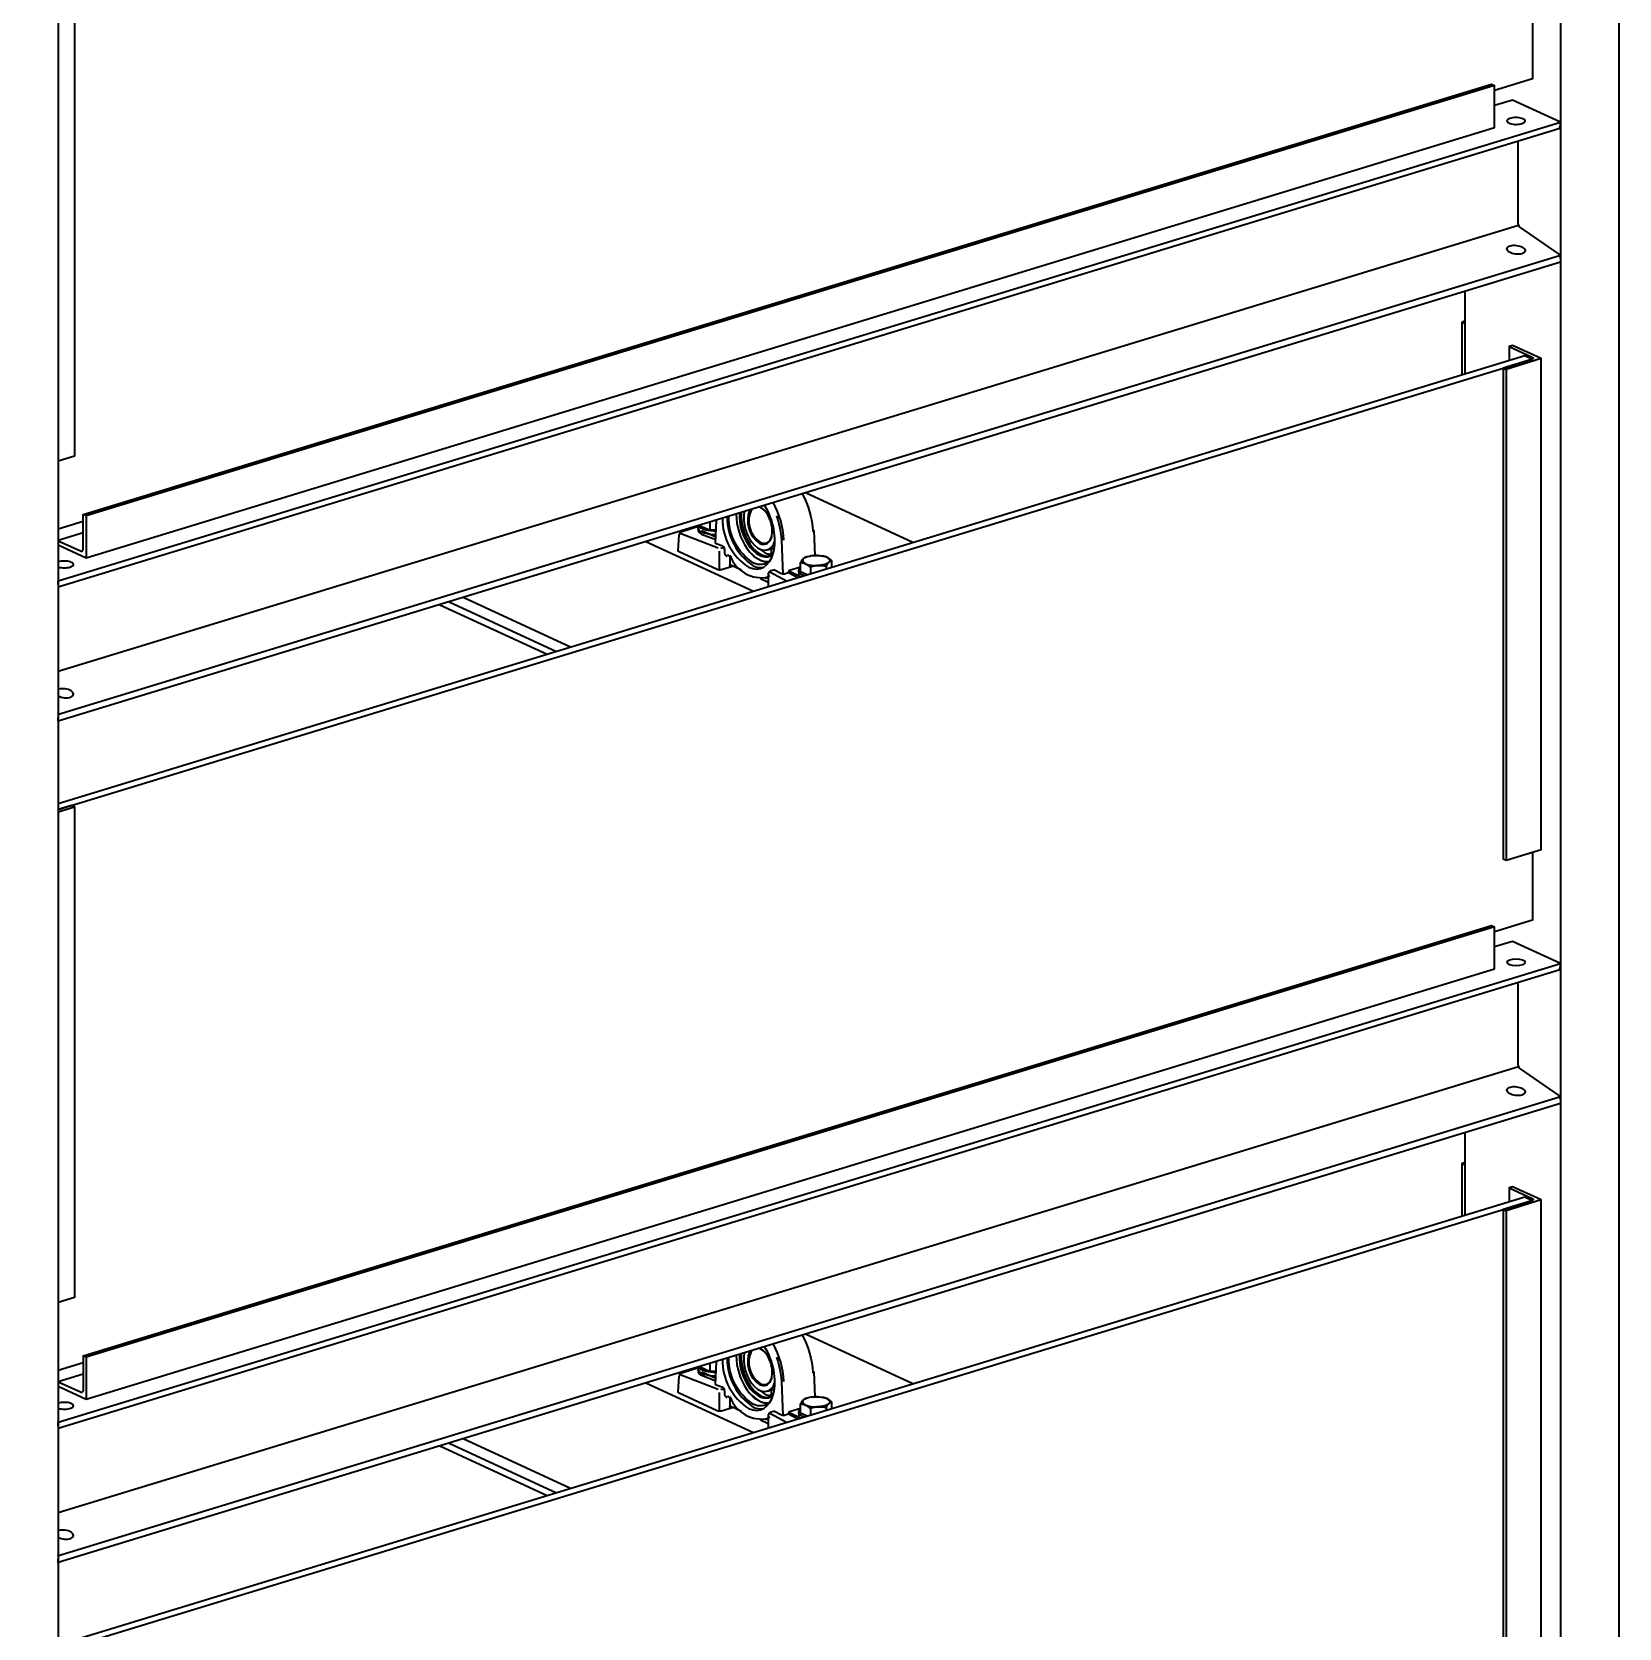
# Model space of a CAD drawing. Header units: millimetres. Extents: x -8400 to 8400, y -5940 to 5940.
# Drawn here: x 5501 to 6384, y 1989 to 2877 of the extents above; entities that cross this region are included whole.
import ezdxf

# ---------------------------------------------------------------- set-up
doc = ezdxf.new("R2010")
doc.units = ezdxf.units.MM
doc.layers.add('粗实线层', color=7, linetype='Continuous', lineweight=35)

msp = doc.modelspace()

# ---------------------------------------------------------------- linework, layer by layer
at = {"layer": '粗实线层', "linetype": 'Continuous', "lineweight": 35}
for points in [[(6297.832, 4156.285), (6297.832, 4176.653), (6350.943, 4152.153), (6350.943, 570.971), (6383.574, 580.941), (6383.574, 4162.123), (6350.943, 4152.153), (5515.604, 3896.93), (5515.604, 3895.033)], [(5515.61, 3893.617), (6350.087, 4148.576), (6350.44, 4148.781), (6350.713, 4149.149), (6350.885, 4149.653), (6350.943, 4150.255), (6350.943, 4152.153), (6324.387, 4164.403), (5489.048, 3909.18), (5515.604, 3896.93), (5515.604, 315.749), (5482.974, 305.779), (5481.682, 306.375), (5481.261, 306.656), (5481.115, 306.973), (5481.115, 3888.155)], [(5524.56, 2913.472), (5524.56, 2640.517), (5515.604, 2637.78)], [(6335.465, 2888.277), (6335.465, 2850.502), (6314.213, 2844.009)], [(5515.604, 2593.501), (5527.899, 2587.83), (5528.312, 2587.719), (5528.696, 2587.776), (5529.026, 2587.995), (5529.28, 2588.363), (5529.439, 2588.854), (5529.493, 2589.434), (5529.493, 2608.151), (6312.624, 2847.422), (6314.217, 2846.688), (5531.086, 2607.416), (5529.493, 2608.151)], [(5531.086, 2607.416), (5531.086, 2584.02), (6314.217, 2823.291), (6314.217, 2846.688)], [(5515.604, 2569.247), (5515.604, 2571.144), (6350.943, 2826.367), (6324.387, 2838.617), (6314.207, 2835.506)], [(5515.61, 2567.831), (6350.087, 2822.79), (6350.44, 2822.995), (6350.713, 2823.363), (6350.885, 2823.867), (6350.943, 2824.469), (6350.943, 2826.367)], [(6327.203, 2815.798), (6327.203, 2770.691), (6327.266, 2770.009), (6327.451, 2769.322), (6327.744, 2768.685), (6328.12, 2768.15), (6328.549, 2767.759), (6349.596, 2753.21), (6350.027, 2752.818), (6350.402, 2752.283), (6350.695, 2751.647), (6350.88, 2750.96), (6350.943, 2750.277), (6350.943, 2748.38), (5515.604, 2493.157), (5515.604, 2495.054)], [(6327.664, 2768.831), (5515.61, 2520.722)], [(5515.142, 2496.915), (6350.481, 2752.138)], [(6297.832, 2732.15), (6297.832, 2686.266)], [(6297.832, 2715.611), (6296.239, 2715.124)], [(6296.239, 2685.798), (6296.239, 2715.124), (6297.832, 2714.389), (6297.832, 2686.283)], [(6322.429, 2701.541), (6322.429, 2693.8)], [(5515.612, 2447.294), (6331.215, 2696.487), (6335.374, 2694.569)], [(5515.613, 2444.036), (6334.804, 2694.325)], [(6340.321, 2694.789), (6320.743, 2688.807), (6320.743, 2415.851)], [(6319.15, 2689.542), (6320.743, 2688.807)], [(5990.92, 2592.518), (5931.099, 2620.113)], [(5908.217, 2610.533), (5907.315, 2611.293), (5906.389, 2611.876), (5905.457, 2612.269)], [(5529.495, 2604.253), (5515.613, 2600.011)], [(5871.608, 2601.35), (5862.335, 2598.517), (5862.002, 2598.396), (5861.697, 2598.224), (5861.402, 2597.984), (5861.148, 2597.689), (5860.986, 2597.41), (5860.888, 2597.107), (5860.871, 2596.966), (5860.871, 2596.822)], [(5871.608, 2601.927), (5871.608, 2600.472)], [(5881.408, 2598.789), (5879.96, 2598.823), (5878.542, 2598.938), (5877.185, 2599.131), (5875.92, 2599.398), (5874.776, 2599.733), (5873.779, 2600.129), (5873.008, 2600.539), (5872.395, 2600.986), (5871.953, 2601.46), (5871.688, 2601.952)], [(5872.651, 2602.246), (5872.651, 2601.9), (5878.17, 2599.354)], [(5881.44, 2599.552), (5878.17, 2599.354), (5878.17, 2603.932)], [(5887.536, 2584.677), (5887.521, 2584.69), (5887.507, 2584.703), (5887.491, 2584.716), (5887.477, 2584.729), (5887.448, 2584.756), (5887.418, 2584.783), (5887.359, 2584.836), (5887.3, 2584.89), (5887.184, 2584.999), (5887.069, 2585.111), (5886.958, 2585.227), (5886.851, 2585.349), (5886.8, 2585.412), (5886.749, 2585.478), (5886.7, 2585.544), (5886.653, 2585.612), (5886.564, 2585.754), (5886.483, 2585.904), (5886.412, 2586.062), (5886.349, 2586.23), (5886.336, 2586.273), (5886.323, 2586.317), (5886.31, 2586.362), (5886.299, 2586.407), (5886.279, 2586.497), (5886.262, 2586.59), (5886.249, 2586.685), (5886.239, 2586.781), (5886.234, 2586.879), (5886.231, 2586.98), (5886.231, 2588.365), (5886.176, 2588.886), (5886.016, 2589.403), (5885.769, 2589.864), (5885.461, 2590.221), (5885.121, 2590.435), (5881.503, 2591.865), (5881.216, 2592.034), (5881.122, 2592.231), (5881.677, 2605.003)], [(5915.026, 2607.409), (5915.769, 2605.161), (5916.404, 2602.879), (5916.926, 2600.58), (5917.332, 2598.28), (5917.619, 2595.992), (5917.786, 2593.732)], [(5515.605, 2593.848), (5529.494, 2598.091)], [(5842.431, 2593.016), (5902.221, 2565.435)], [(5891.071, 2579.395), (5884.469, 2577.377), (5883.889, 2577.262), (5883.235, 2577.239), (5882.608, 2577.311), (5882.102, 2577.468), (5860.863, 2587.266), (5860.544, 2587.455), (5860.35, 2587.666), (5860.293, 2587.889), (5860.839, 2596.785)], [(5882.553, 2589.301), (5861.503, 2597.62), (5861.207, 2597.767)], [(5873.3, 2598.333), (5872.528, 2598.759), (5871.959, 2599.228), (5871.61, 2599.727), (5871.492, 2600.24), (5871.608, 2600.753)], [(5871.492, 2600.243), (5871.492, 2598.965), (5871.567, 2598.591), (5871.791, 2598.227), (5872.159, 2597.881), (5872.666, 2597.56), (5873.3, 2597.268), (5881.204, 2594.144)], [(5881.322, 2596.839), (5879.889, 2596.877), (5878.487, 2596.994), (5877.146, 2597.188), (5875.897, 2597.455), (5874.766, 2597.787), (5873.779, 2598.179), (5873.017, 2598.584), (5872.408, 2599.025), (5871.966, 2599.492), (5871.697, 2599.977), (5871.608, 2600.472)], [(5881.261, 2595.441), (5873.535, 2599.005)], [(5917.787, 2593.732), (5918.571, 2574.978)], [(5515.604, 2591.162), (5531.086, 2584.02)], [(5883.163, 2587.692), (5883.163, 2577.242)], [(5884.013, 2589.319), (5885.775, 2589.857)], [(5886.81, 2585.4), (5887.194, 2585.387), (5887.592, 2585.147)], [(5889.037, 2585.031), (5889.037, 2579.553), (5889.109, 2579.91), (5889.302, 2580.106), (5889.568, 2580.088), (5895.513, 2577.346)], [(5898.608, 2589.304), (5898.759, 2589.09)], [(5910.631, 2581.57), (5909.154, 2581.614), (5907.637, 2581.927), (5906.099, 2582.507), (5904.807, 2583.194), (5903.527, 2584.058), (5902.27, 2585.089), (5901.05, 2586.28), (5899.876, 2587.618), (5898.758, 2589.091)], [(5905.989, 2588.817), (5907.098, 2587.888), (5908.23, 2587.114), (5909.374, 2586.502), (5910.523, 2586.057), (5911.662, 2585.787), (5912.776, 2585.695)], [(5909.954, 2588.49), (5913.553, 2589.59)], [(5910.491, 2586.212), (5912.059, 2585.588)], [(5913.554, 2589.59), (5913.711, 2589.641), (5913.867, 2589.698)], [(5928.419, 2581.397), (5928.801, 2582.034), (5929.188, 2582.613), (5929.383, 2582.878), (5929.579, 2583.124), (5929.678, 2583.24), (5929.777, 2583.351), (5929.801, 2583.378), (5929.826, 2583.405), (5929.851, 2583.431), (5929.876, 2583.457), (5929.926, 2583.508), (5929.975, 2583.558), (5929.614, 2583.081), (5929.48, 2582.588), (5929.575, 2582.094), (5929.897, 2581.613), (5930.437, 2581.161), (5931.178, 2580.751), (5932.098, 2580.395), (5933.167, 2580.105), (5934.355, 2579.889), (5935.625, 2579.754), (5936.938, 2579.703), (5938.254, 2579.739), (5937.705, 2579.694), (5937.158, 2579.629), (5936.615, 2579.543), (5936.074, 2579.438), (5935.001, 2579.175), (5933.938, 2578.851), (5933.938, 2575.106)], [(5931.158, 2584.351), (5930.762, 2584.164), (5930.567, 2584.044), (5930.37, 2583.904), (5930.173, 2583.742), (5929.975, 2583.558), (5930.55, 2584.004), (5931.324, 2584.406), (5932.271, 2584.751), (5933.364, 2585.029), (5934.569, 2585.231), (5935.849, 2585.352), (5937.165, 2585.388), (5938.478, 2585.338), (5939.748, 2585.202), (5940.936, 2584.986), (5942.006, 2584.696), (5942.925, 2584.34), (5943.665, 2583.93), (5944.205, 2583.478), (5944.528, 2582.997), (5944.624, 2582.503), (5944.489, 2582.01), (5944.128, 2581.533), (5944.177, 2581.581), (5944.227, 2581.628), (5944.252, 2581.651), (5944.276, 2581.674), (5944.302, 2581.696), (5944.326, 2581.718), (5944.426, 2581.802), (5944.524, 2581.88), (5944.721, 2582.02), (5944.915, 2582.14), (5945.302, 2582.322), (5945.685, 2582.44), (5945.685, 2578.695)], [(5931.655, 2584.54), (5931.158, 2584.35)], [(5945.685, 2582.44), (5945.346, 2582.733), (5945.004, 2583.014), (5944.919, 2583.082), (5944.833, 2583.149), (5944.746, 2583.215), (5944.66, 2583.281), (5944.488, 2583.408), (5944.315, 2583.531), (5943.969, 2583.763), (5943.622, 2583.976), (5943.275, 2584.168), (5942.925, 2584.34), (5942.574, 2584.491), (5942.223, 2584.62), (5942.179, 2584.635), (5942.135, 2584.65), (5942.091, 2584.664), (5942.047, 2584.677), (5941.959, 2584.704), (5941.872, 2584.729), (5941.697, 2584.775), (5941.525, 2584.816), (5941.181, 2584.883), (5940.839, 2584.933), (5940.501, 2584.967), (5940.166, 2584.986), (5939.101, 2585.182), (5938.03, 2585.315), (5937.489, 2585.355), (5936.945, 2585.375), (5936.399, 2585.375), (5935.849, 2585.352)], [(5942.472, 2584.531), (5942.448, 2584.54)], [(5515.604, 2578.933), (5516.347, 2578.722), (5517.181, 2578.565), (5518.078, 2578.469), (5519.006, 2578.436), (5519.935, 2578.468), (5520.831, 2578.563), (5521.667, 2578.719), (5522.412, 2578.93), (5523.04, 2579.188), (5523.531, 2579.486), (5523.869, 2579.812), (5524.04, 2580.156), (5524.04, 2580.506), (5523.869, 2580.85), (5523.531, 2581.177), (5523.04, 2581.474), (5522.412, 2581.733), (5521.667, 2581.944), (5520.832, 2582.099), (5519.935, 2582.195), (5519.006, 2582.227), (5518.078, 2582.194), (5517.181, 2582.098), (5516.348, 2581.941), (5515.605, 2581.729)], [(5920.649, 2571.046), (5911.272, 2575.991)], [(5928.418, 2578.903), (5922.27, 2577.024), (5921.948, 2576.818), (5921.721, 2576.454), (5921.651, 2576.03), (5921.667, 2575.632)], [(5921.86, 2576.713), (5928.767, 2573.526)], [(5927.375, 2576.697), (5927.375, 2574.747)], [(5928.137, 2573.334), (5927.716, 2573.791), (5927.46, 2574.265), (5927.375, 2574.747)], [(5930.45, 2574.04), (5929.982, 2574.216), (5929.546, 2574.404), (5928.748, 2574.832), (5928.121, 2575.298), (5927.679, 2575.794), (5927.43, 2576.308), (5927.381, 2576.83), (5927.533, 2577.349), (5927.881, 2577.855), (5928.419, 2578.337)], [(5932.012, 2574.518), (5928.419, 2576.175), (5928.419, 2581.397), (5928.754, 2581.378), (5929.092, 2581.344), (5929.434, 2581.294), (5929.778, 2581.227), (5929.95, 2581.186), (5930.125, 2581.14), (5930.212, 2581.115), (5930.3, 2581.088), (5930.343, 2581.075), (5930.388, 2581.061), (5930.431, 2581.046), (5930.476, 2581.031), (5930.828, 2580.902), (5931.178, 2580.751), (5931.528, 2580.579), (5931.875, 2580.386), (5932.222, 2580.174), (5932.569, 2579.942), (5932.741, 2579.819), (5932.914, 2579.691), (5932.999, 2579.626), (5933.086, 2579.56), (5933.172, 2579.493), (5933.258, 2579.425), (5933.599, 2579.144), (5933.938, 2578.851)], [(5942.571, 2579.373), (5942.955, 2580.01), (5943.341, 2580.589), (5943.536, 2580.854), (5943.732, 2581.1), (5943.929, 2581.327), (5944.128, 2581.533), (5943.552, 2581.087), (5942.779, 2580.686), (5941.832, 2580.34), (5940.739, 2580.062), (5939.535, 2579.86), (5938.254, 2579.739), (5938.392, 2579.746), (5938.529, 2579.752), (5938.598, 2579.755), (5938.667, 2579.757), (5938.736, 2579.759), (5938.805, 2579.761), (5939.079, 2579.764), (5939.353, 2579.762), (5939.897, 2579.741), (5940.437, 2579.701), (5941.51, 2579.568), (5942.571, 2579.373), (5942.571, 2577.744)], [(5906.116, 2572.454), (5910.404, 2570.476)], [(5908.637, 2572.716), (5910.022, 2573.369), (5911.322, 2574.239)], [(5909.296, 2572.892), (5910.404, 2573.231)], [(5727.718, 2557.956), (5787.524, 2530.368)], [(5732.94, 2559.551), (5792.744, 2531.963)], [(5800.52, 2534.361), (5740.73, 2561.942)], [(5524.56, 2445.548), (5522.967, 2446.283), (5515.604, 2444.034)], [(5515.604, 2442.812), (5524.56, 2445.548), (5524.56, 2172.592), (5515.604, 2169.856)], [(6335.465, 2420.352), (6335.465, 2382.577), (6314.213, 2376.085)], [(5529.493, 2140.227), (6312.624, 2379.498), (6314.217, 2378.763)], [(5515.604, 2101.322), (5515.604, 2103.22), (6350.943, 2358.443), (6324.387, 2370.693), (6314.207, 2367.582)], [(5515.61, 2099.906), (6350.087, 2354.866), (6350.44, 2355.071), (6350.713, 2355.439), (6350.885, 2355.942), (6350.943, 2356.545), (6350.943, 2358.443)], [(6327.203, 2347.873), (6327.203, 2302.767), (6327.266, 2302.084), (6327.451, 2301.397), (6327.744, 2300.761), (6328.12, 2300.226), (6328.549, 2299.834), (6349.596, 2285.286), (6350.027, 2284.894), (6350.402, 2284.359), (6350.695, 2283.722), (6350.88, 2283.035), (6350.943, 2282.353), (6350.943, 2280.455), (5515.604, 2025.232), (5515.604, 2027.13)], [(6327.664, 2300.906), (5515.61, 2052.798)], [(5515.142, 2028.991), (6350.481, 2284.213)], [(6297.832, 2264.246), (6297.832, 2218.418)], [(6297.832, 2247.687), (6296.239, 2247.2)], [(6296.239, 2217.874), (6296.239, 2247.2), (6297.832, 2246.465), (6297.832, 2218.359)], [(5515.612, 1979.37), (6331.215, 2228.563), (6335.374, 2226.645)], [(6340.321, 2226.865), (6324.387, 2234.215), (6322.429, 2233.616), (6335.177, 2227.737), (6335.522, 2227.526), (6335.711, 2227.289), (6335.73, 2227.041), (6335.578, 2226.801), (6335.265, 2226.583), (6334.812, 2226.403), (6319.15, 2221.618), (6319.15, 1948.662), (6320.743, 1947.927)], [(6322.429, 2233.616), (6322.429, 2225.876)], [(5515.613, 1976.112), (6334.804, 2226.401)], [(6319.15, 2221.618), (6320.743, 2220.883)], [(5990.92, 2124.594), (5931.099, 2152.188)], [(5531.086, 2139.492), (5529.493, 2140.227), (5529.493, 2121.51), (5529.439, 2120.929), (5529.28, 2120.439), (5529.026, 2120.071), (5528.696, 2119.851), (5528.312, 2119.795), (5527.899, 2119.905), (5515.604, 2125.577)], [(5908.217, 2142.609), (5907.315, 2143.369), (5906.389, 2143.952), (5905.457, 2144.345)], [(5915.026, 2139.485), (5915.769, 2137.236), (5916.404, 2134.955), (5916.926, 2132.656), (5917.332, 2130.355), (5917.619, 2128.067), (5917.786, 2125.808)], [(5529.495, 2136.328), (5515.613, 2132.087)], [(5871.608, 2133.426), (5862.335, 2130.593), (5862.002, 2130.471), (5861.697, 2130.299), (5861.402, 2130.06), (5861.148, 2129.764), (5860.986, 2129.485), (5860.888, 2129.182), (5860.871, 2129.042), (5860.871, 2128.898)], [(5873.3, 2130.409), (5872.528, 2130.835), (5871.959, 2131.304), (5871.61, 2131.802), (5871.492, 2132.315), (5871.608, 2132.829)], [(5871.492, 2132.318), (5871.492, 2131.041)], [(5871.492, 2131.041), (5871.567, 2130.666), (5871.791, 2130.303), (5872.159, 2129.957), (5872.666, 2129.635), (5873.3, 2129.344), (5881.204, 2126.22)], [(5871.608, 2134.003), (5871.608, 2132.548)], [(5881.322, 2128.915), (5879.889, 2128.953), (5878.487, 2129.07), (5877.146, 2129.264), (5875.897, 2129.53), (5874.766, 2129.863), (5873.779, 2130.255), (5873.017, 2130.66), (5872.408, 2131.1), (5871.966, 2131.567), (5871.697, 2132.053), (5871.608, 2132.548)], [(5881.408, 2130.865), (5879.96, 2130.899), (5878.542, 2131.014), (5877.185, 2131.207), (5875.92, 2131.474), (5874.776, 2131.809), (5873.779, 2132.204), (5873.008, 2132.615), (5872.395, 2133.061), (5871.953, 2133.535), (5871.688, 2134.028)], [(5872.651, 2134.321), (5872.651, 2133.976), (5878.17, 2131.43)], [(5881.261, 2127.516), (5873.535, 2131.08)], [(5881.44, 2131.627), (5878.17, 2131.43), (5878.17, 2136.008)], [(5887.536, 2116.752), (5887.521, 2116.766), (5887.507, 2116.779), (5887.491, 2116.792), (5887.477, 2116.805), (5887.448, 2116.832), (5887.418, 2116.858), (5887.359, 2116.911), (5887.3, 2116.965), (5887.184, 2117.074), (5887.069, 2117.186), (5886.958, 2117.303), (5886.851, 2117.425), (5886.8, 2117.488), (5886.749, 2117.553), (5886.7, 2117.619), (5886.653, 2117.688), (5886.564, 2117.83), (5886.483, 2117.979), (5886.412, 2118.137), (5886.349, 2118.305), (5886.336, 2118.349), (5886.323, 2118.393), (5886.31, 2118.437), (5886.299, 2118.482), (5886.279, 2118.573), (5886.262, 2118.666), (5886.249, 2118.76), (5886.239, 2118.856), (5886.234, 2118.955), (5886.231, 2119.055), (5886.231, 2120.441), (5886.176, 2120.961), (5886.016, 2121.479), (5885.769, 2121.94), (5885.461, 2122.296), (5885.121, 2122.511), (5881.503, 2123.941), (5881.216, 2124.11), (5881.122, 2124.307), (5881.677, 2137.079)], [(5515.604, 2123.237), (5531.086, 2116.096)], [(5515.605, 2125.924), (5529.494, 2130.167)], [(5842.431, 2125.091), (5902.221, 2097.51)], [(5891.071, 2111.47), (5884.469, 2109.453), (5883.889, 2109.337), (5883.235, 2109.314), (5882.608, 2109.387), (5882.102, 2109.544), (5860.863, 2119.341), (5860.544, 2119.53), (5860.35, 2119.742), (5860.293, 2119.965), (5860.839, 2128.86)], [(5882.553, 2121.376), (5861.503, 2129.695), (5861.207, 2129.843)], [(5884.013, 2121.394), (5885.775, 2121.933)], [(5913.554, 2121.666), (5913.711, 2121.717), (5913.867, 2121.773)], [(5917.787, 2125.808), (5918.571, 2107.053)], [(5883.163, 2119.767), (5883.163, 2109.318)], [(5886.81, 2117.475), (5887.194, 2117.462), (5887.592, 2117.223)], [(5889.037, 2117.106), (5889.037, 2111.628), (5889.109, 2111.985), (5889.302, 2112.181), (5889.568, 2112.163), (5895.513, 2109.421)], [(5898.608, 2121.379), (5898.759, 2121.166)], [(5910.631, 2113.646), (5909.154, 2113.689), (5907.637, 2114.003), (5906.099, 2114.583), (5904.807, 2115.27), (5903.527, 2116.133), (5902.27, 2117.165), (5901.05, 2118.355), (5899.876, 2119.693), (5898.758, 2121.167)], [(5905.989, 2120.893), (5907.098, 2119.964), (5908.23, 2119.19), (5909.374, 2118.578), (5910.589, 2118.113), (5911.789, 2117.843), (5912.962, 2117.772)], [(5909.954, 2120.566), (5913.553, 2121.665)], [(5910.491, 2118.288), (5912.059, 2117.663)], [(5928.419, 2113.473), (5928.801, 2114.109), (5929.188, 2114.688), (5929.383, 2114.953), (5929.579, 2115.2), (5929.678, 2115.316), (5929.777, 2115.427), (5929.801, 2115.454), (5929.826, 2115.481), (5929.851, 2115.507), (5929.876, 2115.533), (5929.926, 2115.584), (5929.975, 2115.633), (5929.614, 2115.157), (5929.48, 2114.664), (5929.575, 2114.169), (5929.897, 2113.689), (5930.437, 2113.237), (5931.178, 2112.827), (5932.098, 2112.471), (5933.167, 2112.18), (5934.355, 2111.965), (5935.625, 2111.829), (5936.938, 2111.778), (5938.254, 2111.814), (5937.705, 2111.77), (5937.158, 2111.705), (5936.615, 2111.619), (5936.074, 2111.514), (5935.001, 2111.251), (5933.938, 2110.927), (5933.938, 2107.182)], [(5932.012, 2106.593), (5928.419, 2108.251), (5928.419, 2113.473), (5928.754, 2113.453), (5929.092, 2113.42), (5929.434, 2113.37), (5929.778, 2113.302), (5929.95, 2113.261), (5930.125, 2113.215), (5930.212, 2113.19), (5930.3, 2113.164), (5930.343, 2113.15), (5930.388, 2113.136), (5930.431, 2113.122), (5930.476, 2113.107), (5930.828, 2112.977), (5931.178, 2112.827), (5931.528, 2112.655), (5931.875, 2112.462), (5932.222, 2112.249), (5932.569, 2112.017), (5932.741, 2111.894), (5932.914, 2111.767), (5932.999, 2111.702), (5933.086, 2111.636), (5933.172, 2111.569), (5933.258, 2111.5), (5933.599, 2111.219), (5933.938, 2110.927)], [(5931.655, 2116.616), (5931.158, 2116.426), (5930.762, 2116.239), (5930.567, 2116.12), (5930.37, 2115.98), (5930.173, 2115.818), (5929.975, 2115.633), (5930.55, 2116.08), (5931.324, 2116.481), (5932.271, 2116.826), (5933.364, 2117.104), (5934.569, 2117.307), (5935.849, 2117.428), (5937.165, 2117.464), (5938.478, 2117.413), (5939.748, 2117.278), (5940.936, 2117.062), (5942.006, 2116.771), (5942.925, 2116.416), (5943.665, 2116.005), (5944.205, 2115.553), (5944.528, 2115.073), (5944.624, 2114.578), (5944.489, 2114.085), (5944.128, 2113.609), (5944.177, 2113.657), (5944.227, 2113.704), (5944.252, 2113.727), (5944.276, 2113.749), (5944.302, 2113.771), (5944.326, 2113.793), (5944.426, 2113.877), (5944.524, 2113.956), (5944.721, 2114.096), (5944.915, 2114.215), (5945.302, 2114.398), (5945.685, 2114.516), (5945.685, 2110.771)], [(5945.685, 2114.516), (5945.346, 2114.808), (5945.004, 2115.089), (5944.919, 2115.158), (5944.833, 2115.225), (5944.746, 2115.291), (5944.66, 2115.356), (5944.488, 2115.483), (5944.315, 2115.606), (5943.969, 2115.838), (5943.622, 2116.051), (5943.275, 2116.244), (5942.925, 2116.416), (5942.574, 2116.566), (5942.223, 2116.696), (5942.179, 2116.711), (5942.135, 2116.725), (5942.091, 2116.739), (5942.047, 2116.753), (5941.959, 2116.779), (5941.872, 2116.804), (5941.697, 2116.85), (5941.525, 2116.891), (5941.181, 2116.959), (5940.839, 2117.009), (5940.501, 2117.043), (5940.166, 2117.062), (5939.101, 2117.258), (5938.03, 2117.391), (5937.489, 2117.431), (5936.945, 2117.451), (5936.399, 2117.45), (5935.849, 2117.428)], [(5942.571, 2111.448), (5942.955, 2112.086), (5943.341, 2112.665), (5943.536, 2112.93), (5943.732, 2113.176), (5943.929, 2113.402), (5944.128, 2113.609), (5943.552, 2113.163), (5942.779, 2112.761), (5941.832, 2112.416), (5940.739, 2112.138), (5939.535, 2111.935), (5938.254, 2111.814), (5938.392, 2111.822), (5938.529, 2111.828), (5938.598, 2111.831), (5938.667, 2111.833), (5938.736, 2111.835), (5938.805, 2111.837), (5939.079, 2111.84), (5939.353, 2111.837), (5939.897, 2111.817), (5940.437, 2111.777), (5941.51, 2111.643), (5942.571, 2111.448), (5942.571, 2109.819)], [(5942.472, 2116.606), (5942.448, 2116.616)], [(5906.116, 2104.53), (5910.404, 2102.552)], [(5908.637, 2104.791), (5910.022, 2105.445), (5911.322, 2106.314)], [(5909.296, 2104.968), (5910.404, 2105.307)], [(5920.649, 2103.121), (5911.272, 2108.066)], [(5928.418, 2110.978), (5922.27, 2109.1), (5921.948, 2108.893), (5921.721, 2108.529), (5921.651, 2108.105), (5921.667, 2107.707)], [(5921.86, 2108.788), (5928.767, 2105.602)], [(5927.375, 2108.772), (5927.375, 2106.822)], [(5928.137, 2105.409), (5927.716, 2105.866), (5927.46, 2106.34), (5927.375, 2106.823)], [(5930.45, 2106.116), (5929.982, 2106.292), (5929.546, 2106.479), (5928.744, 2106.91), (5928.115, 2107.379), (5927.673, 2107.878), (5927.427, 2108.395), (5927.384, 2108.921), (5927.542, 2109.443), (5927.899, 2109.951), (5928.448, 2110.435)], [(5727.718, 2090.031), (5787.524, 2062.444)], [(5732.94, 2091.627), (5792.744, 2064.039)], [(5800.52, 2066.437), (5740.73, 2094.018)]]:
    msp.add_lwpolyline(points, dxfattribs=at)
for points in [[(6322.375, 2825.784), (6323.027, 2825.534), (6323.79, 2825.334), (6324.639, 2825.189), (6325.543, 2825.106), (6326.473, 2825.086), (6327.397, 2825.131), (6328.283, 2825.239), (6329.102, 2825.406), (6329.825, 2825.627), (6330.427, 2825.893), (6330.888, 2826.197), (6331.193, 2826.528), (6331.331, 2826.874), (6331.297, 2827.223), (6331.093, 2827.565), (6330.724, 2827.886), (6330.206, 2828.176), (6329.553, 2828.426), (6328.79, 2828.627), (6327.942, 2828.771), (6327.037, 2828.855), (6326.107, 2828.874), (6325.183, 2828.829), (6324.296, 2828.721), (6323.478, 2828.554), (6322.756, 2828.333), (6322.153, 2828.066), (6321.693, 2827.763), (6321.388, 2827.432), (6321.25, 2827.086), (6321.283, 2826.737), (6321.488, 2826.395), (6321.855, 2826.074)], [(6323.103, 2757.537), (6323.878, 2757.72), (6324.734, 2757.821), (6325.642, 2757.837), (6326.574, 2757.768), (6327.494, 2757.617), (6328.375, 2757.387), (6329.184, 2757.088), (6329.895, 2756.729), (6330.483, 2756.323), (6330.928, 2755.882), (6331.215, 2755.423), (6331.336, 2754.962), (6331.283, 2754.513), (6331.061, 2754.092), (6330.677, 2753.713), (6330.142, 2753.389), (6329.477, 2753.132), (6328.703, 2752.95), (6327.847, 2752.848), (6326.939, 2752.832), (6326.007, 2752.901), (6325.085, 2753.052), (6324.206, 2753.282), (6323.396, 2753.581), (6322.685, 2753.94), (6322.097, 2754.347), (6321.651, 2754.787), (6321.364, 2755.245), (6321.245, 2755.707), (6321.297, 2756.156), (6321.519, 2756.578), (6321.904, 2756.956), (6322.438, 2757.28)], [(6320.743, 2415.851), (6340.321, 2421.833), (6340.321, 2694.789), (6324.387, 2702.139), (6322.429, 2701.541), (6335.177, 2695.661), (6335.522, 2695.45), (6335.711, 2695.213), (6335.73, 2694.966), (6335.578, 2694.725), (6335.265, 2694.508), (6334.812, 2694.328), (6319.15, 2689.542), (6319.15, 2416.586)], [(6314.217, 2378.763), (5531.086, 2139.492), (5531.086, 2116.096), (6314.217, 2355.367)], [(6323.103, 2289.613), (6323.878, 2289.795), (6324.734, 2289.896), (6325.642, 2289.913), (6326.574, 2289.844), (6327.494, 2289.692), (6328.375, 2289.463), (6329.184, 2289.164), (6329.895, 2288.805), (6330.483, 2288.398), (6330.928, 2287.958), (6331.215, 2287.499), (6331.336, 2287.037), (6331.283, 2286.588), (6331.061, 2286.167), (6330.677, 2285.788), (6330.142, 2285.465), (6329.477, 2285.207), (6328.703, 2285.025), (6327.847, 2284.924), (6326.939, 2284.907), (6326.007, 2284.976), (6325.085, 2285.128), (6324.206, 2285.357), (6323.396, 2285.656), (6322.685, 2286.016), (6322.097, 2286.422), (6321.651, 2286.862), (6321.364, 2287.321), (6321.245, 2287.783), (6321.297, 2288.232), (6321.519, 2288.653), (6321.904, 2289.032), (6322.438, 2289.356)], [(6340.321, 1953.909), (6340.321, 2226.865), (6320.743, 2220.883), (6320.743, 1947.927)]]:
    msp.add_lwpolyline(points, close=True, dxfattribs=at)
for points in [[(5929.317, 2619.56, -0.1130137), (5935.157, 2598.804), (5935.62, 2599.018), (5935.778, 2599.266), (5936.359, 2585.373)], [(5901.046, 2610.922, 0.376287), (5906.101, 2592.521, 0.5611772), (5912.474, 2596.602)], [(5887.529, 2606.792, 0.250736), (5902.12, 2579.607), (5903.506, 2579.064), (5904.881, 2578.72), (5906.23, 2578.578), (5907.542, 2578.638)], [(5911.18, 2582.092), (5910.22, 2581.38), (5909.194, 2580.832), (5908.108, 2580.454), (5906.971, 2580.248), (5905.794, 2580.217), (5904.587, 2580.361), (5903.358, 2580.679), (5902.12, 2581.167, -0.2607343), (5888.577, 2607.113)], [(5887.885, 2585.781), (5887.9, 2585.776), (5887.955, 2585.743), (5888.046, 2585.675), (5888.161, 2585.567), (5888.288, 2585.422), (5888.392, 2585.282), (5888.501, 2585.114), (5888.771, 2585.005), (5889.268, 2585.089, 0.3684379), (5910.404, 2573.304)], [(5910.155, 2586.182, 0.1260136), (5911.406, 2586.239, 0.1105271), (5912.365, 2586.783)], [(5926.799, 2572.925), (5921.667, 2575.632), (5919.889, 2575.089), (5919.432, 2574.993), (5918.917, 2574.962), (5918.393, 2574.998), (5917.91, 2575.098), (5917.516, 2575.253), (5913.897, 2577.161), (5913.62, 2577.254), (5913.358, 2577.234), (5911.596, 2576.696, 0.3297746), (5910.404, 2575.087), (5910.404, 2567.916)], [(5929.317, 2151.635, -0.1130137), (5935.157, 2130.88), (5935.62, 2131.093), (5935.778, 2131.342), (5936.359, 2117.448)], [(5901.046, 2142.997, 0.3762844), (5906.101, 2124.597, 0.561153), (5912.474, 2128.677)], [(5887.529, 2138.868, 0.2507339), (5902.12, 2111.682), (5903.506, 2111.14), (5904.881, 2110.795), (5906.23, 2110.653), (5907.542, 2110.714)], [(5911.358, 2114.325), (5910.389, 2113.565), (5909.348, 2112.977), (5908.243, 2112.566), (5907.085, 2112.336), (5905.881, 2112.289), (5904.646, 2112.426), (5903.389, 2112.744), (5902.12, 2113.242, -0.2607343), (5888.577, 2139.189)], [(5887.885, 2117.857), (5887.9, 2117.851), (5887.955, 2117.818), (5888.046, 2117.751), (5888.161, 2117.642), (5888.288, 2117.497), (5888.392, 2117.357), (5888.501, 2117.19), (5888.771, 2117.081), (5889.268, 2117.165, 0.3684449), (5910.404, 2105.38)], [(5910.155, 2118.257, 0.1260672), (5911.406, 2118.314, 0.11047), (5912.365, 2118.859)], [(5926.799, 2105.001), (5921.667, 2107.707), (5919.889, 2107.164), (5919.432, 2107.068), (5918.917, 2107.037), (5918.393, 2107.073), (5917.91, 2107.174), (5917.516, 2107.328), (5913.897, 2109.237), (5913.62, 2109.33), (5913.358, 2109.31), (5911.596, 2108.772, 0.3297945), (5910.404, 2107.162), (5910.404, 2099.991)]]:
    msp.add_lwpolyline(points, format="xyb", dxfattribs=at)
for centre, radius, start, end in [((5914.341, 2604.776), 15.356, 157.518263, 236.090963), ((5870.732, 2591.492), 48.43, 2.849237, 28.572894), ((5917.016, 2605.713), 32.099, 179.496846, 236.945756), ((5914.581, 2587.991), 2.524, 150.532024, 232.749857), ((5914.341, 2136.852), 15.356, 157.5182, 236.090875), ((5870.732, 2123.568), 48.43, 2.849237, 28.572894), ((5917.017, 2137.789), 32.099, 179.49703, 236.945415), ((5914.582, 2120.066), 2.524, 150.533112, 232.748149)]:
    msp.add_arc(centre, radius, start, end, dxfattribs=at)
for centre, major_axis, ratio, start_param, end_param in [((5899.509, 2600.257), (-6.763, 22.131), 0.5850437, 2.6602693, 5.1473864), ((5905.774, 2602.17), (-3.196, 10.46), 0.5850611, 2.6603917, 5.8127858), ((5905.761, 2602.146), (-6.096, 19.884), 0.5846864, 1.0812397, 3.0839769), ((5905.776, 2602.176), (-5.282, 17.308), 0.5850886, 1.0022477, 3.3474209), ((5906.744, 2602.456), (-5.326, 17.393), 0.584712, 1.0041216, 3.0303114), ((5906.758, 2602.477), (-5.281, 17.308), 0.5852113, 1.0024102, 3.0931503), ((5905.775, 2602.171), (-4.178, 13.68), 0.5850933, 0.8208394, 3.8377589), ((5519.013, 2508.686), (-5.052, 0.605), 0.4827261, 0.8873112, 5.4532995), ((5905.761, 2134.221), (-6.096, 19.882), 0.5846745, 1.0812165, 3.0840043), ((5905.776, 2134.252), (-5.282, 17.309), 0.585085, 1.0022728, 3.3474371), ((5906.747, 2134.535), (-5.325, 17.397), 0.5848291, 1.0044479, 3.0302271), ((5906.757, 2134.551), (-5.283, 17.307), 0.5851885, 1.0022037, 3.0930848), ((5905.775, 2134.246), (-4.179, 13.681), 0.5850831, 0.8208397, 3.8377648), ((5899.508, 2132.332), (-6.763, 22.131), 0.5850563, 2.6602813, 5.1473491), ((5905.774, 2134.246), (-3.195, 10.459), 0.5850579, 2.6603948, 5.8128244), ((5519.013, 2112.407), (5.064, 0), 0.3753781, 3.9712601, 8.5949611), ((5519.013, 2040.761), (-5.073, 0.608), 0.482706, 0.8873435, 5.4533231)]:
    msp.add_ellipse(centre, major_axis=major_axis, ratio=ratio, start_param=start_param, end_param=end_param, dxfattribs=at)
msp.add_ellipse((6326.29, 2359.056), major_axis=(5.015, 0), ratio=0.3754455, dxfattribs=at)

doc.saveas('drawing.dxf')
